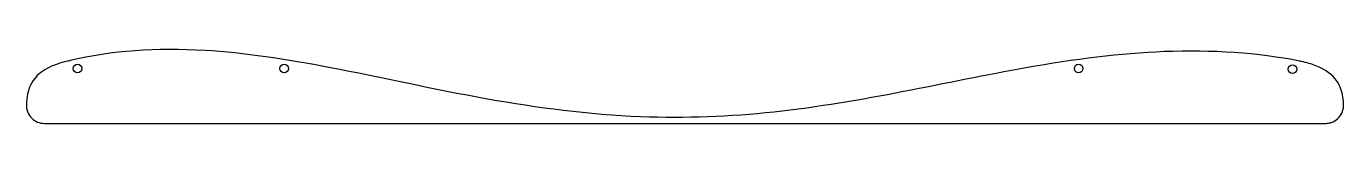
# Model space of a CAD drawing. Header units: millimetres. Extents: x -146 to 146, y -8 to 8.
import ezdxf

# ---------------------------------------------------------------- set-up
doc = ezdxf.new("R2010")
doc.units = ezdxf.units.MM
doc.layers.get('0').update_dxf_attribs({"linetype": 'CONTINUOUS'})

msp = doc.modelspace()

# ---------------------------------------------------------------- linework, layer by layer
msp.add_line((-141.68, -8.39), (141.67, -8.39))
for centre in [(-134.35, 3.78), (-88.66, 3.76), (87.07, 3.75), (134.36, 3.63)]:
    msp.add_circle(centre, 0.95)
for centre, radius, start, end in [((-139.54, 20.66), 15.53, 282.5004, 283.1797), ((133.71, -5.91), 11.53, 77.0898, 78.8313)]:
    msp.add_arc(centre, radius, start, end)
for points, knots in [([(135.94, 5.4), (126.7, 7.23), (116.69, 7.92), (105.98, 7.5), (96.34, 7.12), (86.15, 5.81), (75.49, 3.92), (57.96, 0.81), (39.13, -3.79), (19.65, -5.88), (9.93, -6.92), (0.05, -7.32), (-9.81, -6.93), (-21.24, -6.48), (-32.64, -4.98), (-43.69, -3), (-55.8, -0.84), (-67.47, 1.84), (-78.4, 3.94), (-88.26, 5.83), (-97.5, 7.23), (-106.14, 7.75), (-116.96, 8.39), (-126.85, 7.68), (-135.99, 5.54)], [-1, -1, -1, -1, -0.872105, -0.872105, -0.872105, -0.75702, -0.75702, -0.75702, -0.567765, -0.567765, -0.567765, -0.473288, -0.473288, -0.473288, -0.363804, -0.363804, -0.363804, -0.243821, -0.243821, -0.243821, -0.135566, -0.135566, -0.135566, 0, 0, 0, 0]), ([(-136.17, 5.5), (-136.17, 5.5), (-136.18, 5.5), (-136.18, 5.5), (-139.2, 4.83), (-141.4, 3.81), (-142.85, 2.56), (-144.22, 1.37), (-145.01, 0.01), (-145.41, -1.84), (-145.56, -2.58), (-145.65, -3.39), (-145.68, -4.28)], [-0.0000218, -0.0000218, -0.0000218, -0.0000218, 0, 0, 0, 0.0919186, 0.0919186, 0.0919186, 0.1785854, 0.1785854, 0.1785854, 0.2130556, 0.2130556, 0.2130556, 0.2130556]), ([(145.67, -4.26), (145.59, -1.98), (145.09, -0.28), (144.09, 1.09), (143.15, 2.41), (141.69, 3.5), (139.52, 4.36), (138.57, 4.74), (137.5, 5.06), (136.29, 5.33), (136.29, 5.33), (136.29, 5.33), (136.28, 5.33)], [-0.2103158, -0.2103158, -0.2103158, -0.2103158, -0.1215157, -0.1215157, -0.1215157, -0.0367684, -0.0367684, -0.0367684, 0, 0, 0, 0.0000742, 0.0000742, 0.0000742, 0.0000742]), ([(-145.68, -4.28), (-145.69, -4.57), (-145.66, -4.86), (-145.61, -5.14), (-145.56, -5.42), (-145.47, -5.7), (-145.36, -5.96), (-145.16, -6.44), (-144.86, -6.87), (-144.49, -7.24), (-144.12, -7.61), (-143.68, -7.9), (-143.2, -8.09), (-142.72, -8.29), (-142.2, -8.39), (-141.68, -8.39)], [-0.9612674, -0.9612674, -0.9612674, -0.9612674, -0.8322137, -0.8322137, -0.8322137, -0.7031601, -0.7031601, -0.7031601, -0.4687734, -0.4687734, -0.4687734, -0.2343867, -0.2343867, -0.2343867, 0, 0, 0, 0]), ([(141.67, -8.39), (141.96, -8.39), (142.25, -8.36), (142.54, -8.3), (142.82, -8.24), (143.1, -8.14), (143.36, -8.02), (143.83, -7.8), (144.26, -7.49), (144.61, -7.11), (144.96, -6.72), (145.24, -6.28), (145.42, -5.79), (145.6, -5.3), (145.69, -4.78), (145.67, -4.26)], [-0.9651415, -0.9651415, -0.9651415, -0.9651415, -0.8341508, -0.8341508, -0.8341508, -0.7031601, -0.7031601, -0.7031601, -0.4687734, -0.4687734, -0.4687734, -0.2343867, -0.2343867, -0.2343867, 0, 0, 0, 0])]:
    msp.add_open_spline(points, degree=3, knots=knots)

doc.saveas('drawing.dxf')
